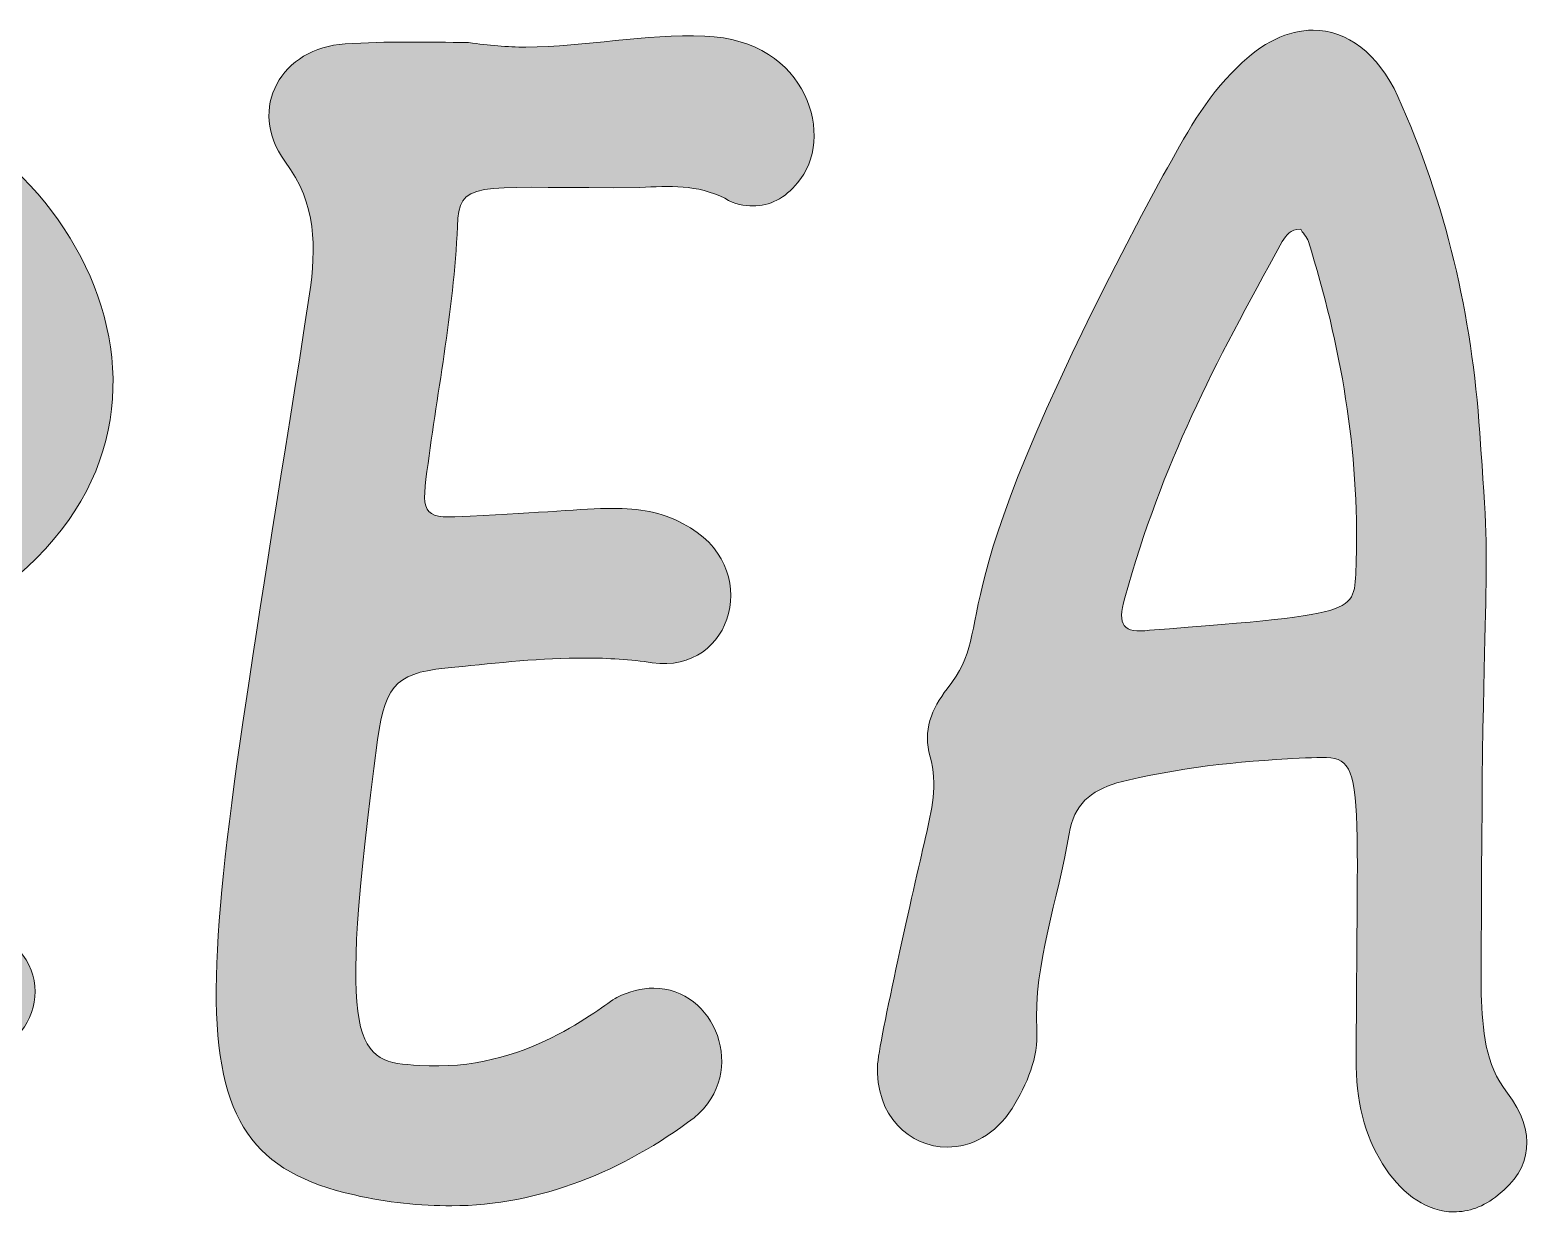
# Model space of a CAD drawing. Header units: inches. Extents: x 148 to 933, y -863 to -217.
# Drawn here: x 442.4 to 616.8, y -862.4 to -725.6 of the extents above; entities that cross this region are included whole.
import ezdxf

# ---------------------------------------------------------------- set-up
doc = ezdxf.new("R2010")
doc.units = ezdxf.units.IN
doc.header["$MEASUREMENT"] = 0
doc.layers.add('Layer 1', color=7, linetype='Continuous')

# ---------------------------------------------------------------- blocks, each defined once
blk = doc.blocks.new('block 5')
at = {"layer": 'Layer 1', "true_color": 0x040404}
h = blk.add_hatch(color=18, dxfattribs=at)
h.dxf.hatch_style = 2
edge = h.paths.add_edge_path()
edge.add_spline(control_points=[(474.79, -756.13), (475.5, -750.77), (475.68, -745.77), (471.93, -740.77), (467.46, -734.69), (471.57, -727.55), (478.9, -727.19), (483.72, -726.83), (488.37, -727.01), (493.19, -727.01), (495.51, -727.37), (497.66, -727.55), (499.8, -727.55), (506.77, -727.55), (513.56, -725.94), (520.53, -726.3), (532.5, -726.65), (535.71, -738.27), (531.25, -743.27), (529.82, -745.06), (528.03, -745.95), (526.07, -745.95), (525.17, -745.95), (523.92, -745.77), (522.85, -745.06), (519.63, -743.45), (516.42, -743.63), (513.02, -743.81), (495.51, -743.99), (492.3, -742.74), (491.94, -747.38), (491.58, -757.39), (489.62, -767.03), (488.37, -776.68), (487.65, -781.86), (488.01, -782.22), (493.37, -781.86), (501.59, -781.51), (506.41, -780.97), (509.81, -780.97), (513.02, -780.97), (515.35, -781.33), (518.03, -782.76), (527.49, -787.58), (523.74, -800.26), (514.45, -798.84), (511.95, -798.48), (509.27, -798.3), (506.77, -798.3), (501.59, -798.3), (496.59, -798.84), (491.58, -799.37), (485.15, -799.91), (483.54, -800.98), (482.65, -807.77), (477.83, -844.22), (480.15, -845.11), (487.47, -845.47), (499.8, -846.36), (508.38, -838.68), (510.34, -837.61), (511.77, -836.89), (513.2, -836.53), (514.63, -836.53), (521.6, -836.53), (525.71, -846.18), (519.28, -851.54), (511.24, -857.62), (501.41, -861.73), (491.23, -861.73), (487.65, -861.73), (483.72, -861.37), (479.97, -860.48), (456.74, -855.29), (462.28, -836.89), (474.79, -756.13)], knot_values=[0, 0, 0, 0, 1, 1, 1, 2, 2, 2, 3, 3, 3, 4, 4, 4, 5, 5, 5, 6, 6, 6, 7, 7, 7, 8, 8, 8, 9, 9, 9, 10, 10, 10, 11, 11, 11, 12, 12, 12, 13, 13, 13, 14, 14, 14, 15, 15, 15, 16, 16, 16, 17, 17, 17, 18, 18, 18, 19, 19, 19, 20, 20, 20, 21, 21, 21, 22, 22, 22, 23, 23, 23, 24, 24, 24, 25, 25, 25, 25], degree=3, periodic=1)
h = blk.add_hatch(color=18, dxfattribs=at)
h.dxf.hatch_style = 2
edge = h.paths.add_edge_path()
edge.add_spline(control_points=[(548.57, -854.94), (544.29, -854.94), (540.18, -851.36), (540.53, -845.29), (540.89, -841.54), (545.18, -822.96), (546.07, -819.03), (546.79, -815.99), (547.5, -812.95), (546.61, -809.73), (545.71, -806.7), (546.79, -804.19), (548.57, -801.87), (555.01, -793.65), (545.71, -794.01), (573.59, -742.38), (576.09, -737.91), (578.41, -733.44), (582.16, -729.87), (585.02, -727.01), (588.06, -725.58), (590.92, -725.58), (594.85, -725.58), (598.42, -728.26), (600.74, -733.27), (606.28, -745.59), (609.32, -758.64), (610.21, -772.21), (611.82, -794.19), (610.39, -781.15), (610.39, -837.25), (610.57, -841.36), (610.75, -845.29), (613.43, -848.68), (616.82, -853.15), (616.29, -857.44), (612.36, -860.48), (610.57, -861.9), (608.96, -862.44), (607.18, -862.44), (601.28, -862.44), (595.92, -854.76), (595.92, -845.65), (595.92, -808.12), (597.53, -809.56), (589.31, -809.91), (582.16, -810.27), (575.2, -810.98), (568.23, -812.77), (565.19, -813.66), (563.23, -815.27), (562.69, -818.67), (561.44, -826.35), (558.58, -833.5), (558.94, -841.36), (559.12, -844.57), (557.87, -847.61), (556.08, -850.47), (554.11, -853.51), (551.43, -854.94), (548.57, -854.94)], knot_values=[0, 0, 0, 0, 1, 1, 1, 2, 2, 2, 3, 3, 3, 4, 4, 4, 5, 5, 5, 6, 6, 6, 7, 7, 7, 8, 8, 8, 9, 9, 9, 10, 10, 10, 11, 11, 11, 12, 12, 12, 13, 13, 13, 14, 14, 14, 15, 15, 15, 16, 16, 16, 17, 17, 17, 18, 18, 18, 19, 19, 19, 20, 20, 20, 20], degree=3, periodic=1)
edge = h.paths.add_edge_path()
edge.add_spline(control_points=[(571.98, -795.08), (597.53, -793.12), (595.56, -793.12), (595.92, -787.04), (596.28, -774.36), (594.14, -762.03), (590.38, -750.06), (590.2, -749.52), (589.67, -748.99), (589.49, -748.63), (588.24, -748.63), (587.88, -749.34), (587.35, -750.06), (579.3, -764.71), (573.59, -775.43), (569.12, -791.33), (568.23, -794.55), (568.94, -795.44), (571.98, -795.08)], knot_values=[0, 0, 0, 0, 1, 1, 1, 2, 2, 2, 3, 3, 3, 4, 4, 4, 5, 5, 5, 6, 6, 6, 6], degree=3, periodic=1)
h = blk.add_hatch(color=18, dxfattribs=at)
h.dxf.hatch_style = 2
edge = h.paths.add_edge_path()
edge.add_spline(control_points=[(374.56, -806.7), (379.56, -804.73), (382.07, -802.77), (382.78, -745.77), (382.96, -733.44), (389.21, -735.95), (398.86, -732.55), (403.5, -730.94), (408.15, -730.23), (412.44, -730.23), (442.99, -730.23), (466.04, -765.78), (442.1, -787.76), (431.56, -797.41), (420.12, -805.63), (407.61, -812.24), (406.01, -812.95), (404.04, -813.49), (402.43, -816.17), (413.33, -819.92), (422.98, -825.81), (433.88, -828.67), (435.31, -829.03), (436.74, -829.21), (437.99, -829.92), (446.56, -833.68), (443.35, -844.93), (434.59, -844.22), (422.44, -843.5), (401, -830.46), (395.11, -830.46), (393.32, -830.46), (392.79, -831.53), (394.04, -834.03), (397.61, -841.71), (392.96, -859.22), (384.39, -857.8), (380.81, -857.08), (378.14, -854.4), (377.96, -850.29), (376.88, -833.14), (379.92, -824.74), (373.49, -820.63), (367.06, -816.7), (367.77, -809.73), (374.56, -806.7)], knot_values=[0, 0, 0, 0, 1, 1, 1, 2, 2, 2, 3, 3, 3, 4, 4, 4, 5, 5, 5, 6, 6, 6, 7, 7, 7, 8, 8, 8, 9, 9, 9, 10, 10, 10, 11, 11, 11, 12, 12, 12, 13, 13, 13, 14, 14, 14, 15, 15, 15, 15], degree=3, periodic=1)
edge = h.paths.add_edge_path()
edge.add_spline(control_points=[(395.64, -799.01), (397.43, -798.84), (397.79, -799.01), (398.15, -798.84), (410.47, -793.47), (421.01, -785.44), (430.84, -776.5), (443.53, -764.71), (428.88, -744.7), (409.4, -747.02), (406.72, -747.38), (404.58, -748.09), (404.22, -751.13), (403.5, -757.56), (399.93, -755.24), (399.22, -762.21), (397.97, -774.36), (398.32, -786.51), (395.64, -799.01)], knot_values=[0, 0, 0, 0, 1, 1, 1, 2, 2, 2, 3, 3, 3, 4, 4, 4, 5, 5, 5, 6, 6, 6, 6], degree=3, periodic=1)
at = {"layer": 'Layer 1', "lineweight": 0}
for points, knots in [([(474.79, -756.13), (475.5, -750.77), (475.68, -745.77), (471.93, -740.77), (467.46, -734.69), (471.57, -727.55), (478.9, -727.19), (483.72, -726.83), (488.37, -727.01), (493.19, -727.01), (495.51, -727.37), (497.66, -727.55), (499.8, -727.55), (506.77, -727.55), (513.56, -725.94), (520.53, -726.3), (532.5, -726.65), (535.71, -738.27), (531.25, -743.27), (529.82, -745.06), (528.03, -745.95), (526.07, -745.95), (525.17, -745.95), (523.92, -745.77), (522.85, -745.06), (519.63, -743.45), (516.42, -743.63), (513.02, -743.81), (495.51, -743.99), (492.3, -742.74), (491.94, -747.38), (491.58, -757.39), (489.62, -767.03), (488.37, -776.68), (487.65, -781.86), (488.01, -782.22), (493.37, -781.86), (501.59, -781.51), (506.41, -780.97), (509.81, -780.97), (513.02, -780.97), (515.35, -781.33), (518.03, -782.76), (527.49, -787.58), (523.74, -800.26), (514.45, -798.84), (511.95, -798.48), (509.27, -798.3), (506.77, -798.3), (501.59, -798.3), (496.59, -798.84), (491.58, -799.37), (485.15, -799.91), (483.54, -800.98), (482.65, -807.77), (477.83, -844.22), (480.15, -845.11), (487.47, -845.47), (499.8, -846.36), (508.38, -838.68), (510.34, -837.61), (511.77, -836.89), (513.2, -836.53), (514.63, -836.53), (521.6, -836.53), (525.71, -846.18), (519.28, -851.54), (511.24, -857.62), (501.41, -861.73), (491.23, -861.73), (487.65, -861.73), (483.72, -861.37), (479.97, -860.48), (456.74, -855.29), (462.28, -836.89), (474.79, -756.13)], [0, 0, 0, 0, 1, 1, 1, 2, 2, 2, 3, 3, 3, 4, 4, 4, 5, 5, 5, 6, 6, 6, 7, 7, 7, 8, 8, 8, 9, 9, 9, 10, 10, 10, 11, 11, 11, 12, 12, 12, 13, 13, 13, 14, 14, 14, 15, 15, 15, 16, 16, 16, 17, 17, 17, 18, 18, 18, 19, 19, 19, 20, 20, 20, 21, 21, 21, 22, 22, 22, 23, 23, 23, 24, 24, 24, 25, 25, 25, 25]), ([(548.57, -854.94), (544.29, -854.94), (540.18, -851.36), (540.53, -845.29), (540.89, -841.54), (545.18, -822.96), (546.07, -819.03), (546.79, -815.99), (547.5, -812.95), (546.61, -809.73), (545.71, -806.7), (546.79, -804.19), (548.57, -801.87), (555.01, -793.65), (545.71, -794.01), (573.59, -742.38), (576.09, -737.91), (578.41, -733.44), (582.16, -729.87), (585.02, -727.01), (588.06, -725.58), (590.92, -725.58), (594.85, -725.58), (598.42, -728.26), (600.74, -733.27), (606.28, -745.59), (609.32, -758.64), (610.21, -772.21), (611.82, -794.19), (610.39, -781.15), (610.39, -837.25), (610.57, -841.36), (610.75, -845.29), (613.43, -848.68), (616.82, -853.15), (616.29, -857.44), (612.36, -860.48), (610.57, -861.9), (608.96, -862.44), (607.18, -862.44), (601.28, -862.44), (595.92, -854.76), (595.92, -845.65), (595.92, -808.12), (597.53, -809.56), (589.31, -809.91), (582.16, -810.27), (575.2, -810.98), (568.23, -812.77), (565.19, -813.66), (563.23, -815.27), (562.69, -818.67), (561.44, -826.35), (558.58, -833.5), (558.94, -841.36), (559.12, -844.57), (557.87, -847.61), (556.08, -850.47), (554.11, -853.51), (551.43, -854.94), (548.57, -854.94)], [0, 0, 0, 0, 1, 1, 1, 2, 2, 2, 3, 3, 3, 4, 4, 4, 5, 5, 5, 6, 6, 6, 7, 7, 7, 8, 8, 8, 9, 9, 9, 10, 10, 10, 11, 11, 11, 12, 12, 12, 13, 13, 13, 14, 14, 14, 15, 15, 15, 16, 16, 16, 17, 17, 17, 18, 18, 18, 19, 19, 19, 20, 20, 20, 20]), ([(374.56, -806.7), (379.56, -804.73), (382.07, -802.77), (382.78, -745.77), (382.96, -733.44), (389.21, -735.95), (398.86, -732.55), (403.5, -730.94), (408.15, -730.23), (412.44, -730.23), (442.99, -730.23), (466.04, -765.78), (442.1, -787.76), (431.56, -797.41), (420.12, -805.63), (407.61, -812.24), (406.01, -812.95), (404.04, -813.49), (402.43, -816.17), (413.33, -819.92), (422.98, -825.81), (433.88, -828.67), (435.31, -829.03), (436.74, -829.21), (437.99, -829.92), (446.56, -833.68), (443.35, -844.93), (434.59, -844.22), (422.44, -843.5), (401, -830.46), (395.11, -830.46), (393.32, -830.46), (392.79, -831.53), (394.04, -834.03), (397.61, -841.71), (392.96, -859.22), (384.39, -857.8), (380.81, -857.08), (378.14, -854.4), (377.96, -850.29), (376.88, -833.14), (379.92, -824.74), (373.49, -820.63), (367.06, -816.7), (367.77, -809.73), (374.56, -806.7)], [0, 0, 0, 0, 1, 1, 1, 2, 2, 2, 3, 3, 3, 4, 4, 4, 5, 5, 5, 6, 6, 6, 7, 7, 7, 8, 8, 8, 9, 9, 9, 10, 10, 10, 11, 11, 11, 12, 12, 12, 13, 13, 13, 14, 14, 14, 15, 15, 15, 15]), ([(395.64, -799.01), (397.43, -798.84), (397.79, -799.01), (398.15, -798.84), (410.47, -793.47), (421.01, -785.44), (430.84, -776.5), (443.53, -764.71), (428.88, -744.7), (409.4, -747.02), (406.72, -747.38), (404.58, -748.09), (404.22, -751.13), (403.5, -757.56), (399.93, -755.24), (399.22, -762.21), (397.97, -774.36), (398.32, -786.51), (395.64, -799.01)], [0, 0, 0, 0, 1, 1, 1, 2, 2, 2, 3, 3, 3, 4, 4, 4, 5, 5, 5, 6, 6, 6, 6]), ([(571.98, -795.08), (597.53, -793.12), (595.56, -793.12), (595.92, -787.04), (596.28, -774.36), (594.14, -762.03), (590.38, -750.06), (590.2, -749.52), (589.67, -748.99), (589.49, -748.63), (588.24, -748.63), (587.88, -749.34), (587.35, -750.06), (579.3, -764.71), (573.59, -775.43), (569.12, -791.33), (568.23, -794.55), (568.94, -795.44), (571.98, -795.08)], [0, 0, 0, 0, 1, 1, 1, 2, 2, 2, 3, 3, 3, 4, 4, 4, 5, 5, 5, 6, 6, 6, 6])]:
    blk.add_open_spline(points, degree=3, knots=knots, dxfattribs=at)
blk = doc.blocks.new('block 2')
at = {"layer": 'Layer 1'}
blk.add_blockref('block 5', (0, 0), dxfattribs=at)

msp = doc.modelspace()

# ---------------------------------------------------------------- block references
at = {"layer": 'Layer 1'}
msp.add_blockref('block 2', (0, 0), dxfattribs=at)

doc.saveas('drawing.dxf')
